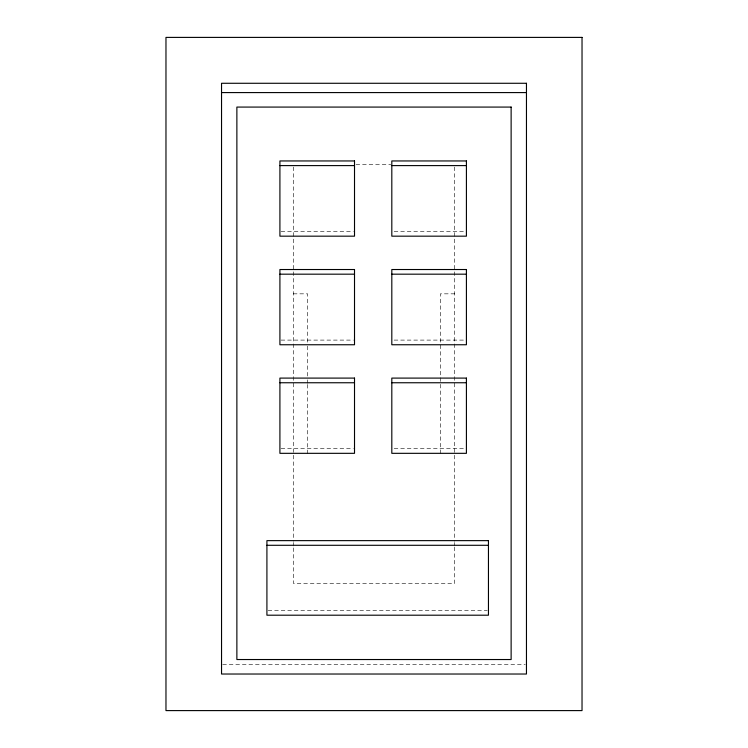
<?xml version="1.0" encoding="UTF-8"?>
<svg xmlns="http://www.w3.org/2000/svg" width="748" height="748" viewBox="0 0 748 748"><rect width="100%" height="100%" fill="white"/><g stroke="black" fill="none" stroke-linecap="round" stroke-linejoin="round"><path stroke-width="0.56" stroke-dasharray="3.74 2.81" d="M356.001 164.71L390.839 164.71M281.08 231.525L353.346 231.525M394.149 231.525L465.256 231.525M293.281 293.833L307.624 293.833L307.624 344.95M454.719 293.833L440.376 293.833L440.376 454.167M281.08 340.097L353.346 340.097M394.149 340.097L465.256 340.097M281.08 448.669L353.346 448.669M394.149 448.669L465.256 448.669M268.083 610.546L487.285 610.546M222.708 664.72L525.292 664.72M454.719 167.038L454.719 541.318M454.719 542.487L454.719 545.984M454.719 547.143L454.719 583.29L293.281 583.29L293.281 547.143M307.624 346.118L307.624 378.647M307.624 379.806L307.624 383.294M307.624 384.453L307.624 454.167M293.281 167.038L293.281 541.318M293.281 542.487L293.281 545.984"/><path stroke-width="1.12" d="M221.539 92.584L526.461 92.584M279.911 165.598L354.515 165.598M391.812 165.598L466.415 165.598M279.911 274.179L354.515 274.179M391.812 274.179L466.415 274.179M279.911 382.752L354.515 382.752M391.812 382.752L466.415 382.752M266.914 545.292L488.453 545.292M582.028 37.4L165.972 37.4L165.972 710.6L582.028 710.6L582.028 37.4M526.461 83.28L221.539 83.28L221.539 674.023L526.461 674.023L526.461 83.28M511.127 107.076L236.873 107.076L236.873 659.53L511.127 659.53L511.127 107.076M354.515 160.951L279.911 160.951L279.911 236.172L354.515 236.172L354.515 160.951M466.415 160.951L391.812 160.951L391.812 236.172L466.415 236.172L466.415 160.951M354.515 269.523L279.911 269.523L279.911 344.753L354.515 344.753L354.515 269.523M466.415 269.523L391.812 269.523L391.812 344.753L466.415 344.753L466.415 269.523M354.515 378.095L279.911 378.095L279.911 453.325L354.515 453.325L354.515 378.095M466.415 378.095L391.812 378.095L391.812 453.325L466.415 453.325L466.415 378.095M488.453 540.636L266.914 540.636L266.914 615.202L488.453 615.202L488.453 540.636"/></g></svg>
